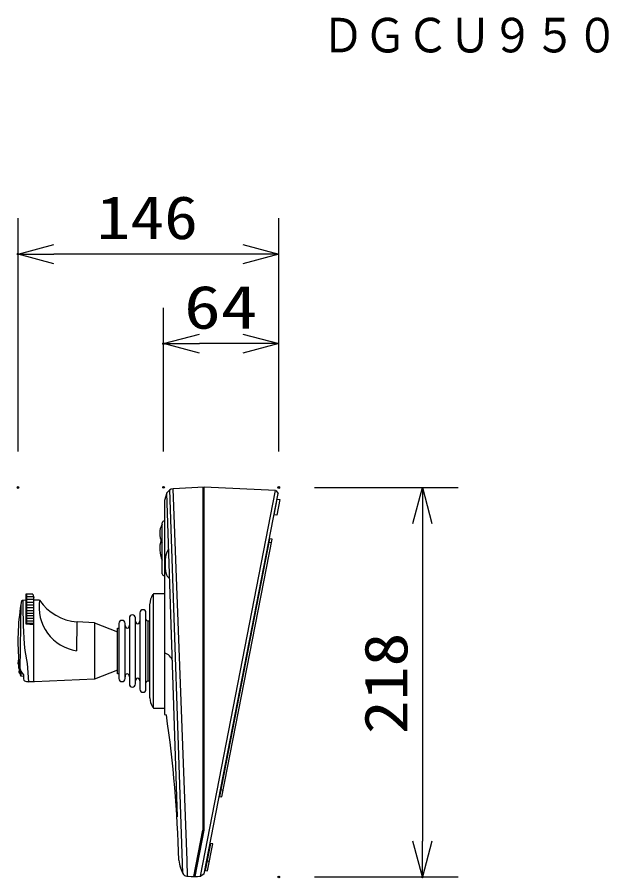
# Model space of a CAD drawing. Units: millimetres, scale not verified. Extents: x -63 to 63, y -56 to 57.
# Drawn here: x 29.67 to 62.63, y 0.88 to 48.8 of the extents above; entities that cross this region are included whole.
import ezdxf
from ezdxf.enums import TextEntityAlignment as Align

# ---------------------------------------------------------------- set-up
doc = ezdxf.new("R2010")
doc.units = ezdxf.units.MM
doc.header["$LTSCALE"] = 0.189787
doc.header["$PDMODE"] = 32
doc.header["$PDSIZE"] = 0.0949
for name, color, linetype in [('0-1_TOUROKU', 1, 'Continuous'), ('0-2_GAIKEI', 1, 'Continuous'), ('0-4_SUNPO', 3, 'Continuous'), ('0-5_DEFPOINTS', 7, 'Continuous')]:
    doc.layers.add(name, color=color, linetype=linetype)
doc.styles.add('ＭＳ ゴシック', font='')
doc.styles.get('ＭＳ ゴシック').set_extended_font_data('MS Gothic')

# ---------------------------------------------------------------- blocks, each defined once
blk = doc.blocks.new('_OPEN30')
at = {"layer": '0-5_DEFPOINTS'}
blk.add_line((0, 0), (-1, 0), dxfattribs=at)
blk.add_lwpolyline([(-1, 0.26795), (0, 0), (-1, -0.26795)], dxfattribs=at)

msp = doc.modelspace()

# ---------------------------------------------------------------- linework, layer by layer
at = {"layer": '0-2_GAIKEI', "color": 7}
for p, q in [((40.0869, 22.6237), (38.3565, 22.5429)), ((44.0564, 22.4525), (40.0869, 22.6237)), ((38.0115, 22.31), (37.8688, 21.8967)), ((40.0878, 1.1078), (44.2095, 22.2714)), ((44.0673, 22.452), (44.2095, 22.2714)), ((37.8688, 21.8967), (37.8687, 9.9754)), ((30.1428, 16.3297), (29.9834, 16.3278)), ((30.1428, 16.6638), (30.1426, 15.0168)), ((30.5378, 16.664), (30.1428, 16.6638)), ((30.5378, 16.664), (30.5964, 16.4791)), ((30.9157, 16.3361), (30.5986, 16.3395)), ((37.8687, 16.6921), (37.3093, 16.6897)), ((29.838, 12.4661), (29.8826, 16.126)), ((37.0632, 10.8936), (37.0632, 16.1243)), ((35.9159, 15.3581), (35.9159, 11.6727)), ((36.2592, 11.6728), (36.2592, 15.3582)), ((36.4993, 15.6487), (36.4991, 11.3824)), ((36.8429, 11.3822), (36.8428, 15.6487)), ((30.1426, 15.0168), (30.5964, 14.983)), ((33.9825, 15.0842), (32.9995, 15.1395)), ((33.9825, 15.0842), (35.2594, 14.5801)), ((35.3326, 15.0542), (35.3326, 11.9769)), ((35.6761, 11.9766), (35.6764, 15.0544)), ((35.2525, 12.24), (35.2526, 14.7792)), ((35.2526, 14.7792), (35.3326, 14.7792)), ((29.7131, 12.9493), (29.7075, 12.8148)), ((29.7412, 12.7059), (29.7361, 12.5714)), ((29.7721, 12.4675), (29.7674, 12.3242)), ((30.0177, 12.0905), (29.863, 12.0997)), ((29.8864, 12.0997), (29.8901, 12.3403)), ((30.013, 12.182), (30.0169, 12.1859)), ((30.0169, 12.1859), (30.0165, 11.9505)), ((35.2525, 12.4403), (33.9825, 11.9421)), ((35.3326, 12.24), (35.2525, 12.24)), ((30.4662, 11.7924), (30.294, 11.7995)), ((30.6384, 11.7853), (30.4662, 11.7924)), ((33.9825, 11.9421), (30.6384, 11.7853)), ((37.3538, 10.3256), (37.8687, 10.3257)), ((37.8687, 9.9754), (37.9782, 9.9499)), ((39.1835, 0.9663), (39.1854, 0.9663)), ((40.0878, 1.1078), (39.8939, 0.966))]:
    msp.add_line(p, q, dxfattribs=at)
at = {"layer": '0-2_GAIKEI'}
for p, q in [((39.1348, 1.8375), (38.3565, 22.5429)), ((40.0187, 22.6237), (40.0184, 3.5304)), ((40.0869, 3.5307), (40.0869, 22.6237)), ((38.5956, 4.2668), (38.0115, 22.31)), ((38.8866, 1.1339), (38.1691, 22.4847)), ((39.881, 0.9785), (44.0564, 22.4525)), ((43.9875, 21.0925), (44.1585, 21.9719)), ((44.2966, 21.9448), (44.1255, 21.066)), ((44.1585, 21.9719), (44.2966, 21.9448)), ((44.1255, 21.066), (43.9875, 21.0925)), ((37.7492, 17.8078), (37.7491, 20.6371)), ((43.7279, 19.7566), (40.939, 5.4094)), ((41.0771, 5.3828), (43.8658, 19.7297)), ((43.8658, 19.7297), (43.7279, 19.7566)), ((43.6913, 19.569), (43.8294, 19.5422)), ((30.2038, 15.0101), (30.2038, 16.663)), ((30.2039, 16.5422), (30.5763, 16.5423)), ((30.204, 16.3893), (30.5985, 16.3894)), ((30.5964, 11.7825), (30.5964, 16.4791)), ((37.235, 16.6582), (37.235, 10.3615)), ((30.204, 16.2364), (30.5985, 16.2365)), ((30.2041, 16.0835), (30.5986, 16.0836)), ((30.2041, 15.9306), (30.5986, 15.9307)), ((30.2039, 15.6179), (30.5986, 15.6179)), ((30.2039, 15.4757), (30.5986, 15.4757)), ((30.2041, 15.7601), (30.5986, 15.7602)), ((30.2039, 15.3335), (30.5986, 15.3335)), ((30.2039, 15.1912), (30.5986, 15.1912)), ((30.2039, 15.049), (30.5986, 15.049)), ((32.9962, 15.1399), (32.9743, 13.5215)), ((33.9825, 15.0842), (33.9825, 11.9421)), ((36.9533, 15.1951), (36.9531, 11.8263)), ((30.0924, 13.5385), (30.2158, 12.8077)), ((30.2158, 12.8077), (30.294, 11.7995)), ((41.1479, 5.7462), (41.0095, 5.7728)), ((40.939, 5.4094), (41.0771, 5.3828)), ((39.5175, 0.9545), (40.0184, 3.5304)), ((39.5858, 0.9547), (40.0869, 3.5307)), ((40.4301, 2.7898), (40.1383, 1.2894)), ((40.2761, 1.2625), (40.5679, 2.7632)), ((40.5679, 2.7632), (40.4301, 2.7898)), ((39.1589, 0.9757), (39.1348, 1.8375)), ((40.2429, 1.8287), (40.3808, 1.8019)), ((40.1383, 1.2894), (40.2761, 1.2625))]:
    msp.add_line(p, q, dxfattribs=at)
at = {"layer": '0-2_GAIKEI', "color": 7}
for centre, radius, start, end in [((38.4417, 22.0448), 0.5053, 99.69915, 148.34576), ((42.7177, 14.0267), 13.0106, 169.94564, 184.3959), ((29.9805, 16.2218), 0.106, 88.43228, 133.97928), ((33.1729, 17.8545), 2.7203, 213.92845, 266.27642), ((37.8928, 16.1586), 0.8302, 145.54531, 182.21957), ((37.323, 16.5688), 0.1294, 76.26427, 152.59136), ((36.0878, 15.3474), 0.1719, 0.02267, 180.02267), ((36.671, 15.6377), 0.1719, 0.02267, 180.02267), ((35.5045, 15.0432), 0.1719, 0.02267, 180.02267), ((36.9221, 15.2838), 0.0793, 180.50471, 252.07408), ((37.0194, 15.5942), 0.4046, 252.49202, 276.21025), ((29.7555, 12.9505), 0.0424, 101.04588, 181.6345), ((34.0479, 13.4185), 4.3201, 185.16693, 190.82349), ((29.7819, 12.8216), 0.0747, 185.23166, 261.62097), ((29.8065, 12.5761), 0.0706, 183.79359, 261.07513), ((29.7839, 12.707), 0.0427, 93.97896, 181.43814), ((29.8195, 12.465), 0.0474, 83.80518, 177.07883), ((30.4659, 12.6761), 0.6648, 185.94418, 227.51533), ((29.8235, 12.3261), 0.0565, 173.07705, 263.87946), ((30.27, 12.3001), 0.4537, 161.51985, 206.21351), ((30.1207, 11.9423), 0.1046, 175.50355, 240.85304), ((30.2951, 12.3186), 0.5191, 244.27798, 269.87631), ((35.5045, 11.9768), 0.1719, 179.97733, 359.97733), ((36.0878, 11.6726), 0.1719, 179.97733, 359.97733), ((36.9221, 11.7362), 0.0793, 107.92592, 179.49529), ((37.0194, 11.4259), 0.4046, 83.78975, 107.50798), ((36.671, 11.3823), 0.1719, 179.97733, 359.97733), ((37.8928, 10.8614), 0.8302, 177.78043, 214.45469), ((37.323, 10.4513), 0.1294, 207.40864, 283.73573), ((-28.9475, 0.1888), 67.6338, 1.40947, 8.29803), ((41.2368, 2.2639), 2.6037, 189.09296, 207.71196), ((39.1477, 1.271), 0.3068, 225.25908, 276.70479), ((39.5399, 3.8656), 2.9211, 262.99359, 276.96252)]:
    msp.add_arc(centre, radius, start, end, dxfattribs=at)
at = {"layer": '0-2_GAIKEI'}
for centre, radius, start, end in [((37.8545, 20.6364), 0.1054, 80.37766, 179.6561), ((38.553, 20.0652), 0.9469, 148.08515, 211.91485), ((39.1907, 19.2172), 1.5802, 163.16992, 204.18475), ((37.8545, 17.8082), 0.1053, 180.22708, 279.53982), ((60.1346, 16.109), 30.152, 179.58416, 184.89037), ((33.3368, 15.9468), 2.4522, 170.86428, 261.49943), ((37.7506, 12.8337), 0.5741, 10.64148, 78.12559)]:
    msp.add_arc(centre, radius, start, end, dxfattribs=at)
msp.add_ellipse((38.141, 18.3778), major_axis=(-0.0078, -0.7902), ratio=0.302366, start_param=3.2893989, end_param=6.4126563, dxfattribs=at)
at = {"layer": '0-2_GAIKEI', "color": 7}
for centre, major_axis in [((35.797, 14.939), (0.0028, -0.1582)), ((36.3792, 15.1742), (0.0028, -0.1582)), ((35.797, 12.081), (0.0028, 0.1582)), ((36.3792, 11.8458), (0.0028, 0.1582))]:
    msp.add_ellipse(centre, major_axis=major_axis, ratio=0.758773, start_param=4.7105109, end_param=7.9070397, dxfattribs=at)
at = {"layer": '0-4_SUNPO'}
for p, q in [((29.7157, 24.6124), (29.7157, 37.6124)), ((44.2394, 24.6124), (44.2394, 37.6124)), ((42.2394, 35.6124), (31.7157, 35.6124)), ((37.8234, 24.6237), (37.8234, 32.6237)), ((44.2394, 24.6237), (44.2394, 32.6237)), ((42.2394, 30.6237), (39.8234, 30.6237)), ((46.2394, 22.6124), (54.2394, 22.6124)), ((52.2394, 20.6124), (52.2394, 2.9266)), ((46.2394, 0.9266), (54.2394, 0.9266))]:
    msp.add_line(p, q, dxfattribs=at)
at = {"layer": '0-5_DEFPOINTS'}
for p in [(29.7157, 35.6124), (37.8234, 30.6237), (29.7157, 22.6124), (37.8234, 22.6237), (44.2394, 22.6237), (44.2394, 22.6124), (44.2394, 0.9266), (52.2394, 0.9266)]:
    msp.add_point(p, dxfattribs=at)

# ---------------------------------------------------------------- block references
at = {"layer": '0-4_SUNPO', "xscale": 2, "yscale": 2}
for p, rotation in [((29.7157, 35.6124), 180), ((37.8234, 30.6237), 180), ((52.2394, 22.6124), 90), ((52.2394, 0.9266), 270)]:
    msp.add_blockref('_OPEN30', p, dxfattribs=dict(at, rotation=rotation))
for p in [(44.2394, 35.6124), (44.2394, 30.6237)]:
    msp.add_blockref('_OPEN30', p, dxfattribs=at)

# ---------------------------------------------------------------- texts
at = {"layer": '0-1_TOUROKU', "style": 'ＭＳ ゴシック', "width": 0.9}
msp.add_text('ＤＧＣＵ９５０', height=1.924, dxfattribs=at).set_placement((46.6333, 46.2633), align=Align.BOTTOM_LEFT)
at = {"layer": '0-4_SUNPO', "style": 'ＭＳ ゴシック'}
for s, width, p in [('146', 1.15, (34.0904, 35.722)), ('64', 1.25, (38.9645, 30.7333))]:
    msp.add_text(s, height=2.406, dxfattribs=dict(at, width=width)).set_placement(p, align=Align.BOTTOM_LEFT)
at = {"layer": '0-4_SUNPO', "style": 'ＭＳ ゴシック', "width": 1.15}
msp.add_text('218', height=2.406, rotation=90, dxfattribs=at).set_placement((52.1298, 8.8824), align=Align.BOTTOM_LEFT)

doc.saveas('drawing.dxf')
